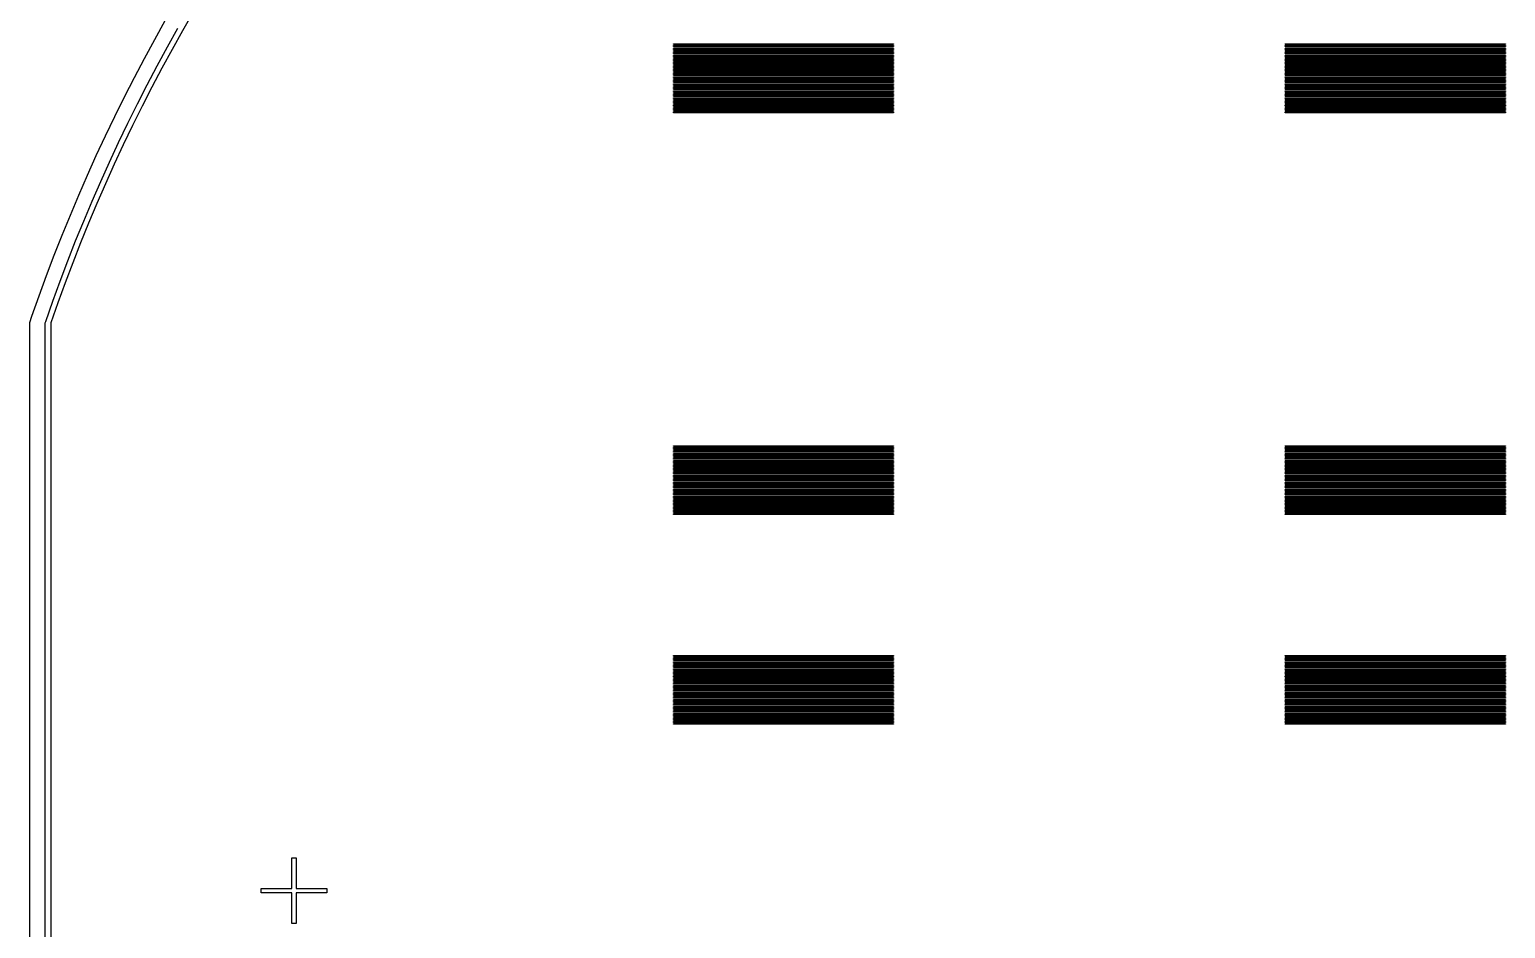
# Model space of a CAD drawing. Extents: x -16 to 83, y -18 to 83.
# Drawn here: x -15.56 to 26.65, y 31.17 to 56.89 of the extents above; entities that cross this region are included whole.
import ezdxf

# ---------------------------------------------------------------- set-up
doc = ezdxf.new("R2010")
doc.units = 0

msp = doc.modelspace()

# ---------------------------------------------------------------- linework, layer by layer
for p, q in [((-11.6894, 57.1414), (-11.9915, 56.6003)), ((-10.8838, 57.3891), (-11.1891, 56.8579)), ((-11.9915, 56.6003), (-12.287, 56.0555)), ((-11.6192, 56.3953), (-11.3196, 56.9319)), ((-11.1891, 56.8579), (-11.4878, 56.323)), ((-11.9122, 55.8552), (-11.6192, 56.3953)), ((-11.4878, 56.323), (-11.7799, 55.7845)), ((2.85001, 56.475), (2.85001, 56.485)), ((2.85001, 56.485), (9.14999, 56.485)), ((9.14999, 56.475), (2.85001, 56.475)), ((2.85001, 56.435), (2.85001, 56.445)), ((2.85001, 56.445), (9.14999, 56.445)), ((9.14999, 56.435), (2.85001, 56.435)), ((2.85001, 56.395), (2.85001, 56.405)), ((2.85001, 56.405), (9.14999, 56.405)), ((9.14999, 56.395), (2.85001, 56.395)), ((2.85001, 56.355), (2.85001, 56.365)), ((2.85001, 56.365), (9.14999, 56.365)), ((9.14999, 56.355), (2.85001, 56.355)), ((2.85001, 56.315), (2.85001, 56.325)), ((2.85001, 56.325), (9.14999, 56.325)), ((9.14999, 56.315), (2.85001, 56.315)), ((2.85001, 56.275), (2.85001, 56.285)), ((2.85001, 56.285), (9.14999, 56.285)), ((9.14999, 56.275), (2.85001, 56.275)), ((2.85001, 56.235), (2.85001, 56.245)), ((2.85001, 56.245), (9.14999, 56.245)), ((9.14999, 56.235), (2.85001, 56.235)), ((2.85001, 56.195), (2.85001, 56.205)), ((2.85001, 56.205), (9.14999, 56.205)), ((9.14999, 56.195), (2.85001, 56.195)), ((2.85001, 56.155), (2.85001, 56.165)), ((2.85001, 56.165), (9.14999, 56.165)), ((9.14999, 56.155), (2.85001, 56.155)), ((9.14999, 56.485), (9.14999, 56.475)), ((9.14999, 56.445), (9.14999, 56.435)), ((9.14999, 56.405), (9.14999, 56.395)), ((9.14999, 56.365), (9.14999, 56.355)), ((9.14999, 56.325), (9.14999, 56.315)), ((9.14999, 56.285), (9.14999, 56.275)), ((9.14999, 56.245), (9.14999, 56.235)), ((9.14999, 56.205), (9.14999, 56.195)), ((9.14999, 56.165), (9.14999, 56.155)), ((20.35, 56.475), (20.35, 56.485)), ((20.35, 56.485), (26.65, 56.485)), ((26.65, 56.475), (20.35, 56.475)), ((20.35, 56.435), (20.35, 56.445)), ((20.35, 56.445), (26.65, 56.445)), ((26.65, 56.435), (20.35, 56.435)), ((20.35, 56.395), (20.35, 56.405)), ((20.35, 56.405), (26.65, 56.405)), ((26.65, 56.395), (20.35, 56.395)), ((20.35, 56.355), (20.35, 56.365)), ((20.35, 56.365), (26.65, 56.365)), ((26.65, 56.355), (20.35, 56.355)), ((20.35, 56.315), (20.35, 56.325)), ((20.35, 56.325), (26.65, 56.325)), ((26.65, 56.315), (20.35, 56.315)), ((20.35, 56.275), (20.35, 56.285)), ((20.35, 56.285), (26.65, 56.285)), ((26.65, 56.275), (20.35, 56.275)), ((20.35, 56.235), (20.35, 56.245)), ((20.35, 56.245), (26.65, 56.245)), ((26.65, 56.235), (20.35, 56.235)), ((20.35, 56.195), (20.35, 56.205)), ((20.35, 56.205), (26.65, 56.205)), ((26.65, 56.195), (20.35, 56.195)), ((20.35, 56.155), (20.35, 56.165)), ((20.35, 56.165), (26.65, 56.165)), ((26.65, 56.155), (20.35, 56.155)), ((26.65, 56.485), (26.65, 56.475)), ((26.65, 56.445), (26.65, 56.435)), ((26.65, 56.405), (26.65, 56.395)), ((26.65, 56.365), (26.65, 56.355)), ((26.65, 56.325), (26.65, 56.315)), ((26.65, 56.285), (26.65, 56.275)), ((26.65, 56.245), (26.65, 56.235)), ((26.65, 56.205), (26.65, 56.195)), ((26.65, 56.165), (26.65, 56.155)), ((-12.287, 56.0555), (-12.5758, 55.5072)), ((-12.1985, 55.3115), (-11.9122, 55.8552)), ((-11.7799, 55.7845), (-12.0654, 55.2424)), ((2.85001, 56.115), (2.85001, 56.125)), ((2.85001, 56.125), (9.14999, 56.125)), ((9.14999, 56.115), (2.85001, 56.115)), ((2.85001, 56.075), (2.85001, 56.085)), ((2.85001, 56.085), (9.14999, 56.085)), ((9.14999, 56.075), (2.85001, 56.075)), ((2.85001, 56.035), (2.85001, 56.045)), ((2.85001, 56.045), (9.14999, 56.045)), ((9.14999, 56.035), (2.85001, 56.035)), ((2.85001, 55.995), (2.85001, 56.005)), ((2.85001, 56.005), (9.14999, 56.005)), ((9.14999, 55.995), (2.85001, 55.995)), ((2.85001, 55.955), (2.85001, 55.965)), ((2.85001, 55.965), (9.14999, 55.965)), ((9.14999, 55.955), (2.85001, 55.955)), ((2.85001, 55.915), (2.85001, 55.925)), ((2.85001, 55.925), (9.14999, 55.925)), ((9.14999, 55.915), (2.85001, 55.915)), ((2.85001, 55.875), (2.85001, 55.885)), ((2.85001, 55.885), (9.14999, 55.885)), ((9.14999, 55.875), (2.85001, 55.875)), ((2.85001, 55.835), (2.85001, 55.845)), ((2.85001, 55.845), (9.14999, 55.845)), ((9.14999, 55.835), (2.85001, 55.835)), ((2.85001, 55.795), (2.85001, 55.805)), ((2.85001, 55.805), (9.14999, 55.805)), ((9.14999, 55.795), (2.85001, 55.795)), ((2.85001, 55.755), (2.85001, 55.765)), ((2.85001, 55.765), (9.14999, 55.765)), ((9.14999, 55.755), (2.85001, 55.755)), ((2.85001, 55.715), (2.85001, 55.725)), ((2.85001, 55.725), (9.14999, 55.725)), ((9.14999, 56.125), (9.14999, 56.115)), ((9.14999, 56.085), (9.14999, 56.075)), ((9.14999, 56.045), (9.14999, 56.035)), ((9.14999, 56.005), (9.14999, 55.995)), ((9.14999, 55.965), (9.14999, 55.955)), ((9.14999, 55.925), (9.14999, 55.915)), ((9.14999, 55.885), (9.14999, 55.875)), ((9.14999, 55.845), (9.14999, 55.835)), ((9.14999, 55.805), (9.14999, 55.795)), ((9.14999, 55.765), (9.14999, 55.755)), ((9.14999, 55.725), (9.14999, 55.715)), ((20.35, 56.115), (20.35, 56.125)), ((20.35, 56.125), (26.65, 56.125)), ((26.65, 56.115), (20.35, 56.115)), ((20.35, 56.075), (20.35, 56.085)), ((20.35, 56.085), (26.65, 56.085)), ((26.65, 56.075), (20.35, 56.075)), ((20.35, 56.035), (20.35, 56.045)), ((20.35, 56.045), (26.65, 56.045)), ((26.65, 56.035), (20.35, 56.035)), ((20.35, 55.995), (20.35, 56.005)), ((20.35, 56.005), (26.65, 56.005)), ((26.65, 55.995), (20.35, 55.995)), ((20.35, 55.955), (20.35, 55.965)), ((20.35, 55.965), (26.65, 55.965)), ((26.65, 55.955), (20.35, 55.955)), ((20.35, 55.915), (20.35, 55.925)), ((20.35, 55.925), (26.65, 55.925)), ((26.65, 55.915), (20.35, 55.915)), ((20.35, 55.875), (20.35, 55.885)), ((20.35, 55.885), (26.65, 55.885)), ((26.65, 55.875), (20.35, 55.875)), ((20.35, 55.835), (20.35, 55.845)), ((20.35, 55.845), (26.65, 55.845)), ((26.65, 55.835), (20.35, 55.835)), ((20.35, 55.795), (20.35, 55.805)), ((20.35, 55.805), (26.65, 55.805)), ((26.65, 55.795), (20.35, 55.795)), ((20.35, 55.755), (20.35, 55.765)), ((20.35, 55.765), (26.65, 55.765)), ((26.65, 55.755), (20.35, 55.755)), ((20.35, 55.715), (20.35, 55.725)), ((20.35, 55.725), (26.65, 55.725)), ((26.65, 56.125), (26.65, 56.115)), ((26.65, 56.085), (26.65, 56.075)), ((26.65, 56.045), (26.65, 56.035)), ((26.65, 56.005), (26.65, 55.995)), ((26.65, 55.965), (26.65, 55.955)), ((26.65, 55.925), (26.65, 55.915)), ((26.65, 55.885), (26.65, 55.875)), ((26.65, 55.845), (26.65, 55.835)), ((26.65, 55.805), (26.65, 55.795)), ((26.65, 55.765), (26.65, 55.755)), ((26.65, 55.725), (26.65, 55.715)), ((-12.5758, 55.5072), (-12.8578, 54.9554)), ((-12.4782, 54.7643), (-12.1985, 55.3115)), ((9.14999, 55.715), (2.85001, 55.715)), ((2.85001, 55.675), (2.85001, 55.685)), ((2.85001, 55.685), (9.14999, 55.685)), ((9.14999, 55.675), (2.85001, 55.675)), ((2.85001, 55.635), (2.85001, 55.645)), ((2.85001, 55.645), (9.14999, 55.645)), ((9.14999, 55.635), (2.85001, 55.635)), ((2.85001, 55.595), (2.85001, 55.605)), ((2.85001, 55.605), (9.14999, 55.605)), ((9.14999, 55.595), (2.85001, 55.595)), ((2.85001, 55.555), (2.85001, 55.565)), ((2.85001, 55.565), (9.14999, 55.565)), ((9.14999, 55.555), (2.85001, 55.555)), ((2.85001, 55.515), (2.85001, 55.525)), ((2.85001, 55.525), (9.14999, 55.525)), ((9.14999, 55.515), (2.85001, 55.515)), ((2.85001, 55.475), (2.85001, 55.485)), ((2.85001, 55.485), (9.14999, 55.485)), ((9.14999, 55.475), (2.85001, 55.475)), ((2.85001, 55.435), (2.85001, 55.445)), ((2.85001, 55.445), (9.14999, 55.445)), ((9.14999, 55.435), (2.85001, 55.435)), ((2.85001, 55.395), (2.85001, 55.405)), ((2.85001, 55.405), (9.14999, 55.405)), ((9.14999, 55.395), (2.85001, 55.395)), ((2.85001, 55.355), (2.85001, 55.365)), ((2.85001, 55.365), (9.14999, 55.365)), ((9.14999, 55.355), (2.85001, 55.355)), ((2.85001, 55.315), (2.85001, 55.325)), ((2.85001, 55.325), (9.14999, 55.325)), ((9.14999, 55.315), (2.85001, 55.315)), ((9.14999, 55.685), (9.14999, 55.675)), ((9.14999, 55.645), (9.14999, 55.635)), ((9.14999, 55.605), (9.14999, 55.595)), ((9.14999, 55.565), (9.14999, 55.555)), ((9.14999, 55.525), (9.14999, 55.515)), ((9.14999, 55.485), (9.14999, 55.475)), ((9.14999, 55.445), (9.14999, 55.435)), ((9.14999, 55.405), (9.14999, 55.395)), ((9.14999, 55.365), (9.14999, 55.355)), ((9.14999, 55.325), (9.14999, 55.315)), ((26.65, 55.715), (20.35, 55.715)), ((20.35, 55.675), (20.35, 55.685)), ((20.35, 55.685), (26.65, 55.685)), ((26.65, 55.675), (20.35, 55.675)), ((20.35, 55.635), (20.35, 55.645)), ((20.35, 55.645), (26.65, 55.645)), ((26.65, 55.635), (20.35, 55.635)), ((20.35, 55.595), (20.35, 55.605)), ((20.35, 55.605), (26.65, 55.605)), ((26.65, 55.595), (20.35, 55.595)), ((20.35, 55.555), (20.35, 55.565)), ((20.35, 55.565), (26.65, 55.565)), ((26.65, 55.555), (20.35, 55.555)), ((20.35, 55.515), (20.35, 55.525)), ((20.35, 55.525), (26.65, 55.525)), ((26.65, 55.515), (20.35, 55.515)), ((20.35, 55.475), (20.35, 55.485)), ((20.35, 55.485), (26.65, 55.485)), ((26.65, 55.475), (20.35, 55.475)), ((20.35, 55.435), (20.35, 55.445)), ((20.35, 55.445), (26.65, 55.445)), ((26.65, 55.435), (20.35, 55.435)), ((20.35, 55.395), (20.35, 55.405)), ((20.35, 55.405), (26.65, 55.405)), ((26.65, 55.395), (20.35, 55.395)), ((20.35, 55.355), (20.35, 55.365)), ((20.35, 55.365), (26.65, 55.365)), ((26.65, 55.355), (20.35, 55.355)), ((20.35, 55.315), (20.35, 55.325)), ((20.35, 55.325), (26.65, 55.325)), ((26.65, 55.315), (20.35, 55.315)), ((26.65, 55.685), (26.65, 55.675)), ((26.65, 55.645), (26.65, 55.635)), ((26.65, 55.605), (26.65, 55.595)), ((26.65, 55.565), (26.65, 55.555)), ((26.65, 55.525), (26.65, 55.515)), ((26.65, 55.485), (26.65, 55.475)), ((26.65, 55.445), (26.65, 55.435)), ((26.65, 55.405), (26.65, 55.395)), ((26.65, 55.365), (26.65, 55.355)), ((26.65, 55.325), (26.65, 55.315)), ((-12.8578, 54.9554), (-13.1331, 54.4001)), ((-12.0654, 55.2424), (-12.3442, 54.6968)), ((2.85001, 55.275), (2.85001, 55.285)), ((2.85001, 55.285), (9.14999, 55.285)), ((9.14999, 55.275), (2.85001, 55.275)), ((2.85001, 55.235), (2.85001, 55.245)), ((2.85001, 55.245), (9.14999, 55.245)), ((9.14999, 55.235), (2.85001, 55.235)), ((2.85001, 55.195), (2.85001, 55.205)), ((2.85001, 55.205), (9.14999, 55.205)), ((9.14999, 55.195), (2.85001, 55.195)), ((2.85001, 55.155), (2.85001, 55.165)), ((2.85001, 55.165), (9.14999, 55.165)), ((9.14999, 55.155), (2.85001, 55.155)), ((2.85001, 55.115), (2.85001, 55.125)), ((2.85001, 55.125), (9.14999, 55.125)), ((9.14999, 55.115), (2.85001, 55.115)), ((2.85001, 55.075), (2.85001, 55.085)), ((2.85001, 55.085), (9.14999, 55.085)), ((9.14999, 55.075), (2.85001, 55.075)), ((2.85001, 55.035), (2.85001, 55.045)), ((2.85001, 55.045), (9.14999, 55.045)), ((9.14999, 55.035), (2.85001, 55.035)), ((2.85001, 54.995), (2.85001, 55.005)), ((2.85001, 55.005), (9.14999, 55.005)), ((9.14999, 54.995), (2.85001, 54.995)), ((2.85001, 54.955), (2.85001, 54.965)), ((2.85001, 54.965), (9.14999, 54.965)), ((9.14999, 54.955), (2.85001, 54.955)), ((2.85001, 54.915), (2.85001, 54.925)), ((2.85001, 54.925), (9.14999, 54.925)), ((9.14999, 54.915), (2.85001, 54.915)), ((2.85001, 54.875), (2.85001, 54.885)), ((2.85001, 54.885), (9.14999, 54.885)), ((9.14999, 55.285), (9.14999, 55.275)), ((9.14999, 55.245), (9.14999, 55.235)), ((9.14999, 55.205), (9.14999, 55.195)), ((9.14999, 55.165), (9.14999, 55.155)), ((9.14999, 55.125), (9.14999, 55.115)), ((9.14999, 55.085), (9.14999, 55.075)), ((9.14999, 55.045), (9.14999, 55.035)), ((9.14999, 55.005), (9.14999, 54.995)), ((9.14999, 54.965), (9.14999, 54.955)), ((9.14999, 54.925), (9.14999, 54.915)), ((9.14999, 54.885), (9.14999, 54.875)), ((20.35, 55.275), (20.35, 55.285)), ((20.35, 55.285), (26.65, 55.285)), ((26.65, 55.275), (20.35, 55.275)), ((20.35, 55.235), (20.35, 55.245)), ((20.35, 55.245), (26.65, 55.245)), ((26.65, 55.235), (20.35, 55.235)), ((20.35, 55.195), (20.35, 55.205)), ((20.35, 55.205), (26.65, 55.205)), ((26.65, 55.195), (20.35, 55.195)), ((20.35, 55.155), (20.35, 55.165)), ((20.35, 55.165), (26.65, 55.165)), ((26.65, 55.155), (20.35, 55.155)), ((20.35, 55.115), (20.35, 55.125)), ((20.35, 55.125), (26.65, 55.125)), ((26.65, 55.115), (20.35, 55.115)), ((20.35, 55.075), (20.35, 55.085)), ((20.35, 55.085), (26.65, 55.085)), ((26.65, 55.075), (20.35, 55.075)), ((20.35, 55.035), (20.35, 55.045)), ((20.35, 55.045), (26.65, 55.045)), ((26.65, 55.035), (20.35, 55.035)), ((20.35, 54.995), (20.35, 55.005)), ((20.35, 55.005), (26.65, 55.005)), ((26.65, 54.995), (20.35, 54.995)), ((20.35, 54.955), (20.35, 54.965)), ((20.35, 54.965), (26.65, 54.965)), ((26.65, 54.955), (20.35, 54.955)), ((20.35, 54.915), (20.35, 54.925)), ((20.35, 54.925), (26.65, 54.925)), ((26.65, 54.915), (20.35, 54.915)), ((20.35, 54.875), (20.35, 54.885)), ((20.35, 54.885), (26.65, 54.885)), ((26.65, 55.285), (26.65, 55.275)), ((26.65, 55.245), (26.65, 55.235)), ((26.65, 55.205), (26.65, 55.195)), ((26.65, 55.165), (26.65, 55.155)), ((26.65, 55.125), (26.65, 55.115)), ((26.65, 55.085), (26.65, 55.075)), ((26.65, 55.045), (26.65, 55.035)), ((26.65, 55.005), (26.65, 54.995)), ((26.65, 54.965), (26.65, 54.955)), ((26.65, 54.925), (26.65, 54.915)), ((26.65, 54.885), (26.65, 54.875)), ((-12.7511, 54.2137), (-12.4782, 54.7643)), ((-12.3442, 54.6968), (-12.6163, 54.1479)), ((9.14999, 54.875), (2.85001, 54.875)), ((2.85001, 54.835), (2.85001, 54.845)), ((2.85001, 54.845), (9.14999, 54.845)), ((9.14999, 54.835), (2.85001, 54.835)), ((2.85001, 54.795), (2.85001, 54.805)), ((2.85001, 54.805), (9.14999, 54.805)), ((9.14999, 54.795), (2.85001, 54.795)), ((2.85001, 54.755), (2.85001, 54.765)), ((2.85001, 54.765), (9.14999, 54.765)), ((9.14999, 54.755), (2.85001, 54.755)), ((2.85001, 54.715), (2.85001, 54.725)), ((2.85001, 54.725), (9.14999, 54.725)), ((9.14999, 54.715), (2.85001, 54.715)), ((2.85001, 54.675), (2.85001, 54.685)), ((2.85001, 54.685), (9.14999, 54.685)), ((9.14999, 54.675), (2.85001, 54.675)), ((2.85001, 54.635), (2.85001, 54.645)), ((2.85001, 54.645), (9.14999, 54.645)), ((9.14999, 54.635), (2.85001, 54.635)), ((2.85001, 54.595), (2.85001, 54.605)), ((2.85001, 54.605), (9.14999, 54.605)), ((9.14999, 54.595), (2.85001, 54.595)), ((2.85001, 54.555), (2.85001, 54.565)), ((2.85001, 54.565), (9.14999, 54.565)), ((9.14999, 54.555), (2.85001, 54.555)), ((2.85001, 54.515), (2.85001, 54.525)), ((2.85001, 54.525), (9.14999, 54.525)), ((9.14999, 54.515), (2.85001, 54.515)), ((9.14999, 54.845), (9.14999, 54.835)), ((9.14999, 54.805), (9.14999, 54.795)), ((9.14999, 54.765), (9.14999, 54.755)), ((9.14999, 54.725), (9.14999, 54.715)), ((9.14999, 54.685), (9.14999, 54.675)), ((9.14999, 54.645), (9.14999, 54.635)), ((9.14999, 54.605), (9.14999, 54.595)), ((9.14999, 54.565), (9.14999, 54.555)), ((9.14999, 54.525), (9.14999, 54.515)), ((26.65, 54.875), (20.35, 54.875)), ((20.35, 54.835), (20.35, 54.845)), ((20.35, 54.845), (26.65, 54.845)), ((26.65, 54.835), (20.35, 54.835)), ((20.35, 54.795), (20.35, 54.805)), ((20.35, 54.805), (26.65, 54.805)), ((26.65, 54.795), (20.35, 54.795)), ((20.35, 54.755), (20.35, 54.765)), ((20.35, 54.765), (26.65, 54.765)), ((26.65, 54.755), (20.35, 54.755)), ((20.35, 54.715), (20.35, 54.725)), ((20.35, 54.725), (26.65, 54.725)), ((26.65, 54.715), (20.35, 54.715)), ((20.35, 54.675), (20.35, 54.685)), ((20.35, 54.685), (26.65, 54.685)), ((26.65, 54.675), (20.35, 54.675)), ((20.35, 54.635), (20.35, 54.645)), ((20.35, 54.645), (26.65, 54.645)), ((26.65, 54.635), (20.35, 54.635)), ((20.35, 54.595), (20.35, 54.605)), ((20.35, 54.605), (26.65, 54.605)), ((26.65, 54.595), (20.35, 54.595)), ((20.35, 54.555), (20.35, 54.565)), ((20.35, 54.565), (26.65, 54.565)), ((26.65, 54.555), (20.35, 54.555)), ((20.35, 54.515), (20.35, 54.525)), ((20.35, 54.525), (26.65, 54.525)), ((26.65, 54.515), (20.35, 54.515)), ((26.65, 54.845), (26.65, 54.835)), ((26.65, 54.805), (26.65, 54.795)), ((26.65, 54.765), (26.65, 54.755)), ((26.65, 54.725), (26.65, 54.715)), ((26.65, 54.685), (26.65, 54.675)), ((26.65, 54.645), (26.65, 54.635)), ((26.65, 54.605), (26.65, 54.595)), ((26.65, 54.565), (26.65, 54.555)), ((26.65, 54.525), (26.65, 54.515)), ((-13.1331, 54.4001), (-13.4015, 53.8415)), ((-13.0173, 53.6598), (-12.7511, 54.2137)), ((-12.6163, 54.1479), (-12.8817, 53.5957)), ((-13.4015, 53.8415), (-13.663, 53.2797)), ((-13.2766, 53.1027), (-13.0173, 53.6598)), ((-13.663, 53.2797), (-13.9176, 52.7147)), ((-12.8817, 53.5957), (-13.1402, 53.0402)), ((-13.5291, 52.5424), (-13.2766, 53.1027)), ((-13.1402, 53.0402), (-13.3919, 52.4817)), ((-13.9176, 52.7147), (-14.1652, 52.1466)), ((-13.7746, 51.9791), (-13.5291, 52.5424)), ((-13.3919, 52.4817), (-13.6367, 51.92)), ((-14.1652, 52.1466), (-14.4059, 51.5755)), ((-14.0133, 51.4129), (-13.7746, 51.9791)), ((-14.4059, 51.5755), (-14.6396, 51.0015)), ((-13.6367, 51.92), (-13.8747, 51.3555)), ((-14.2449, 50.8437), (-14.0133, 51.4129)), ((-13.8747, 51.3555), (-14.1057, 50.788)), ((-14.6396, 51.0015), (-14.8661, 50.4247)), ((-14.4696, 50.2717), (-14.2449, 50.8437)), ((-14.1057, 50.788), (-14.3297, 50.2178)), ((-14.8661, 50.4247), (-15.0856, 49.8451)), ((-14.6872, 49.6971), (-14.4696, 50.2717)), ((-15.0856, 49.8451), (-15.298, 49.2629)), ((-14.3297, 50.2178), (-14.5466, 49.6448)), ((-14.8978, 49.1198), (-14.6872, 49.6971)), ((-14.5466, 49.6448), (-14.7566, 49.0692)), ((-15.298, 49.2629), (-15.5032, 48.6782)), ((-15.1013, 48.5399), (-14.8978, 49.1198)), ((-14.7566, 49.0692), (-14.9564, 48.4998)), ((-15.5032, 48.6782), (-15.5641, 48.4975)), ((-15.5641, 48.4975), (-15.5641, 16.0025)), ((-15.115, 48.4992), (-15.1013, 48.5399)), ((-15.115, 16.0008), (-15.115, 48.4992)), ((-14.9564, 48.4998), (-14.9564, 16.0002)), ((2.85001, 44.975), (2.85001, 44.985)), ((2.85001, 44.985), (9.14999, 44.985)), ((9.14999, 44.975), (2.85001, 44.975)), ((2.85001, 44.935), (2.85001, 44.945)), ((2.85001, 44.945), (9.14999, 44.945)), ((9.14999, 44.935), (2.85001, 44.935)), ((2.85001, 44.895), (2.85001, 44.905)), ((2.85001, 44.905), (9.14999, 44.905)), ((9.14999, 44.895), (2.85001, 44.895)), ((2.85001, 44.855), (2.85001, 44.865)), ((2.85001, 44.865), (9.14999, 44.865)), ((9.14999, 44.855), (2.85001, 44.855)), ((2.85001, 44.815), (2.85001, 44.825)), ((2.85001, 44.825), (9.14999, 44.825)), ((9.14999, 44.815), (2.85001, 44.815)), ((2.85001, 44.775), (2.85001, 44.785)), ((2.85001, 44.785), (9.14999, 44.785)), ((9.14999, 44.775), (2.85001, 44.775)), ((9.14999, 44.985), (9.14999, 44.975)), ((9.14999, 44.945), (9.14999, 44.935)), ((9.14999, 44.905), (9.14999, 44.895)), ((9.14999, 44.865), (9.14999, 44.855)), ((9.14999, 44.825), (9.14999, 44.815)), ((9.14999, 44.785), (9.14999, 44.775)), ((20.35, 44.975), (20.35, 44.985)), ((20.35, 44.985), (26.65, 44.985)), ((26.65, 44.975), (20.35, 44.975)), ((20.35, 44.935), (20.35, 44.945)), ((20.35, 44.945), (26.65, 44.945)), ((26.65, 44.935), (20.35, 44.935)), ((20.35, 44.895), (20.35, 44.905)), ((20.35, 44.905), (26.65, 44.905)), ((26.65, 44.895), (20.35, 44.895)), ((20.35, 44.855), (20.35, 44.865)), ((20.35, 44.865), (26.65, 44.865)), ((26.65, 44.855), (20.35, 44.855)), ((20.35, 44.815), (20.35, 44.825)), ((20.35, 44.825), (26.65, 44.825)), ((26.65, 44.815), (20.35, 44.815)), ((20.35, 44.775), (20.35, 44.785)), ((20.35, 44.785), (26.65, 44.785)), ((26.65, 44.775), (20.35, 44.775)), ((26.65, 44.985), (26.65, 44.975)), ((26.65, 44.945), (26.65, 44.935)), ((26.65, 44.905), (26.65, 44.895)), ((26.65, 44.865), (26.65, 44.855)), ((26.65, 44.825), (26.65, 44.815)), ((26.65, 44.785), (26.65, 44.775)), ((2.85001, 44.735), (2.85001, 44.745)), ((2.85001, 44.745), (9.14999, 44.745)), ((9.14999, 44.735), (2.85001, 44.735)), ((2.85001, 44.695), (2.85001, 44.705)), ((2.85001, 44.705), (9.14999, 44.705)), ((9.14999, 44.695), (2.85001, 44.695)), ((2.85001, 44.655), (2.85001, 44.665)), ((2.85001, 44.665), (9.14999, 44.665)), ((9.14999, 44.655), (2.85001, 44.655)), ((2.85001, 44.615), (2.85001, 44.625)), ((2.85001, 44.625), (9.14999, 44.625)), ((9.14999, 44.615), (2.85001, 44.615)), ((2.85001, 44.575), (2.85001, 44.585)), ((2.85001, 44.585), (9.14999, 44.585)), ((9.14999, 44.575), (2.85001, 44.575)), ((2.85001, 44.535), (2.85001, 44.545)), ((2.85001, 44.545), (9.14999, 44.545)), ((9.14999, 44.535), (2.85001, 44.535)), ((2.85001, 44.495), (2.85001, 44.505)), ((2.85001, 44.505), (9.14999, 44.505)), ((9.14999, 44.495), (2.85001, 44.495)), ((2.85001, 44.455), (2.85001, 44.465)), ((2.85001, 44.465), (9.14999, 44.465)), ((9.14999, 44.455), (2.85001, 44.455)), ((2.85001, 44.415), (2.85001, 44.425)), ((2.85001, 44.425), (9.14999, 44.425)), ((9.14999, 44.415), (2.85001, 44.415)), ((2.85001, 44.375), (2.85001, 44.385)), ((2.85001, 44.385), (9.14999, 44.385)), ((9.14999, 44.375), (2.85001, 44.375)), ((2.85001, 44.335), (2.85001, 44.345)), ((2.85001, 44.345), (9.14999, 44.345)), ((9.14999, 44.335), (2.85001, 44.335)), ((9.14999, 44.745), (9.14999, 44.735)), ((9.14999, 44.705), (9.14999, 44.695)), ((9.14999, 44.665), (9.14999, 44.655)), ((9.14999, 44.625), (9.14999, 44.615)), ((9.14999, 44.585), (9.14999, 44.575)), ((9.14999, 44.545), (9.14999, 44.535)), ((9.14999, 44.505), (9.14999, 44.495)), ((9.14999, 44.465), (9.14999, 44.455)), ((9.14999, 44.425), (9.14999, 44.415)), ((9.14999, 44.385), (9.14999, 44.375)), ((9.14999, 44.345), (9.14999, 44.335)), ((20.35, 44.735), (20.35, 44.745)), ((20.35, 44.745), (26.65, 44.745)), ((26.65, 44.735), (20.35, 44.735)), ((20.35, 44.695), (20.35, 44.705)), ((20.35, 44.705), (26.65, 44.705)), ((26.65, 44.695), (20.35, 44.695)), ((20.35, 44.655), (20.35, 44.665)), ((20.35, 44.665), (26.65, 44.665)), ((26.65, 44.655), (20.35, 44.655)), ((20.35, 44.615), (20.35, 44.625)), ((20.35, 44.625), (26.65, 44.625)), ((26.65, 44.615), (20.35, 44.615)), ((20.35, 44.575), (20.35, 44.585)), ((20.35, 44.585), (26.65, 44.585)), ((26.65, 44.575), (20.35, 44.575)), ((20.35, 44.535), (20.35, 44.545)), ((20.35, 44.545), (26.65, 44.545)), ((26.65, 44.535), (20.35, 44.535)), ((20.35, 44.495), (20.35, 44.505)), ((20.35, 44.505), (26.65, 44.505)), ((26.65, 44.495), (20.35, 44.495)), ((20.35, 44.455), (20.35, 44.465)), ((20.35, 44.465), (26.65, 44.465)), ((26.65, 44.455), (20.35, 44.455)), ((20.35, 44.415), (20.35, 44.425)), ((20.35, 44.425), (26.65, 44.425)), ((26.65, 44.415), (20.35, 44.415)), ((20.35, 44.375), (20.35, 44.385)), ((20.35, 44.385), (26.65, 44.385)), ((26.65, 44.375), (20.35, 44.375)), ((20.35, 44.335), (20.35, 44.345)), ((20.35, 44.345), (26.65, 44.345)), ((26.65, 44.335), (20.35, 44.335)), ((26.65, 44.745), (26.65, 44.735)), ((26.65, 44.705), (26.65, 44.695)), ((26.65, 44.665), (26.65, 44.655)), ((26.65, 44.625), (26.65, 44.615)), ((26.65, 44.585), (26.65, 44.575)), ((26.65, 44.545), (26.65, 44.535)), ((26.65, 44.505), (26.65, 44.495)), ((26.65, 44.465), (26.65, 44.455)), ((26.65, 44.425), (26.65, 44.415)), ((26.65, 44.385), (26.65, 44.375)), ((26.65, 44.345), (26.65, 44.335)), ((2.85001, 44.295), (2.85001, 44.305)), ((2.85001, 44.305), (9.14999, 44.305)), ((9.14999, 44.295), (2.85001, 44.295)), ((2.85001, 44.255), (2.85001, 44.265)), ((2.85001, 44.265), (9.14999, 44.265)), ((9.14999, 44.255), (2.85001, 44.255)), ((2.85001, 44.215), (2.85001, 44.225)), ((2.85001, 44.225), (9.14999, 44.225)), ((9.14999, 44.215), (2.85001, 44.215)), ((2.85001, 44.175), (2.85001, 44.185)), ((2.85001, 44.185), (9.14999, 44.185)), ((9.14999, 44.175), (2.85001, 44.175)), ((2.85001, 44.135), (2.85001, 44.145)), ((2.85001, 44.145), (9.14999, 44.145)), ((9.14999, 44.135), (2.85001, 44.135)), ((2.85001, 44.095), (2.85001, 44.105)), ((2.85001, 44.105), (9.14999, 44.105)), ((9.14999, 44.095), (2.85001, 44.095)), ((2.85001, 44.055), (2.85001, 44.065)), ((2.85001, 44.065), (9.14999, 44.065)), ((9.14999, 44.055), (2.85001, 44.055)), ((2.85001, 44.015), (2.85001, 44.025)), ((2.85001, 44.025), (9.14999, 44.025)), ((9.14999, 44.015), (2.85001, 44.015)), ((2.85001, 43.975), (2.85001, 43.985)), ((2.85001, 43.985), (9.14999, 43.985)), ((9.14999, 43.975), (2.85001, 43.975)), ((2.85001, 43.935), (2.85001, 43.945)), ((2.85001, 43.945), (9.14999, 43.945)), ((9.14999, 43.935), (2.85001, 43.935)), ((2.85001, 43.895), (2.85001, 43.905)), ((2.85001, 43.905), (9.14999, 43.905)), ((9.14999, 44.305), (9.14999, 44.295)), ((9.14999, 44.265), (9.14999, 44.255)), ((9.14999, 44.225), (9.14999, 44.215)), ((9.14999, 44.185), (9.14999, 44.175)), ((9.14999, 44.145), (9.14999, 44.135)), ((9.14999, 44.105), (9.14999, 44.095)), ((9.14999, 44.065), (9.14999, 44.055)), ((9.14999, 44.025), (9.14999, 44.015)), ((9.14999, 43.985), (9.14999, 43.975)), ((9.14999, 43.945), (9.14999, 43.935)), ((9.14999, 43.905), (9.14999, 43.895)), ((20.35, 44.295), (20.35, 44.305)), ((20.35, 44.305), (26.65, 44.305)), ((26.65, 44.295), (20.35, 44.295)), ((20.35, 44.255), (20.35, 44.265)), ((20.35, 44.265), (26.65, 44.265)), ((26.65, 44.255), (20.35, 44.255)), ((20.35, 44.215), (20.35, 44.225)), ((20.35, 44.225), (26.65, 44.225)), ((26.65, 44.215), (20.35, 44.215)), ((20.35, 44.175), (20.35, 44.185)), ((20.35, 44.185), (26.65, 44.185)), ((26.65, 44.175), (20.35, 44.175)), ((20.35, 44.135), (20.35, 44.145)), ((20.35, 44.145), (26.65, 44.145)), ((26.65, 44.135), (20.35, 44.135)), ((20.35, 44.095), (20.35, 44.105)), ((20.35, 44.105), (26.65, 44.105)), ((26.65, 44.095), (20.35, 44.095)), ((20.35, 44.055), (20.35, 44.065)), ((20.35, 44.065), (26.65, 44.065)), ((26.65, 44.055), (20.35, 44.055)), ((20.35, 44.015), (20.35, 44.025)), ((20.35, 44.025), (26.65, 44.025)), ((26.65, 44.015), (20.35, 44.015)), ((20.35, 43.975), (20.35, 43.985)), ((20.35, 43.985), (26.65, 43.985)), ((26.65, 43.975), (20.35, 43.975)), ((20.35, 43.935), (20.35, 43.945)), ((20.35, 43.945), (26.65, 43.945)), ((26.65, 43.935), (20.35, 43.935)), ((20.35, 43.895), (20.35, 43.905)), ((20.35, 43.905), (26.65, 43.905)), ((26.65, 44.305), (26.65, 44.295)), ((26.65, 44.265), (26.65, 44.255)), ((26.65, 44.225), (26.65, 44.215)), ((26.65, 44.185), (26.65, 44.175)), ((26.65, 44.145), (26.65, 44.135)), ((26.65, 44.105), (26.65, 44.095)), ((26.65, 44.065), (26.65, 44.055)), ((26.65, 44.025), (26.65, 44.015)), ((26.65, 43.985), (26.65, 43.975)), ((26.65, 43.945), (26.65, 43.935)), ((26.65, 43.905), (26.65, 43.895)), ((9.14999, 43.895), (2.85001, 43.895)), ((2.85001, 43.855), (2.85001, 43.865)), ((2.85001, 43.865), (9.14999, 43.865)), ((9.14999, 43.855), (2.85001, 43.855)), ((2.85001, 43.815), (2.85001, 43.825)), ((2.85001, 43.825), (9.14999, 43.825)), ((9.14999, 43.815), (2.85001, 43.815)), ((2.85001, 43.775), (2.85001, 43.785)), ((2.85001, 43.785), (9.14999, 43.785)), ((9.14999, 43.775), (2.85001, 43.775)), ((2.85001, 43.735), (2.85001, 43.745)), ((2.85001, 43.745), (9.14999, 43.745)), ((9.14999, 43.735), (2.85001, 43.735)), ((2.85001, 43.695), (2.85001, 43.705)), ((2.85001, 43.705), (9.14999, 43.705)), ((9.14999, 43.695), (2.85001, 43.695)), ((2.85001, 43.655), (2.85001, 43.665)), ((2.85001, 43.665), (9.14999, 43.665)), ((9.14999, 43.655), (2.85001, 43.655)), ((2.85001, 43.615), (2.85001, 43.625)), ((2.85001, 43.625), (9.14999, 43.625)), ((9.14999, 43.615), (2.85001, 43.615)), ((2.85001, 43.575), (2.85001, 43.585)), ((2.85001, 43.585), (9.14999, 43.585)), ((9.14999, 43.575), (2.85001, 43.575)), ((2.85001, 43.535), (2.85001, 43.545)), ((2.85001, 43.545), (9.14999, 43.545)), ((9.14999, 43.535), (2.85001, 43.535)), ((2.85001, 43.495), (2.85001, 43.505)), ((2.85001, 43.505), (9.14999, 43.505)), ((9.14999, 43.495), (2.85001, 43.495)), ((9.14999, 43.865), (9.14999, 43.855)), ((9.14999, 43.825), (9.14999, 43.815)), ((9.14999, 43.785), (9.14999, 43.775)), ((9.14999, 43.745), (9.14999, 43.735)), ((9.14999, 43.705), (9.14999, 43.695)), ((9.14999, 43.665), (9.14999, 43.655)), ((9.14999, 43.625), (9.14999, 43.615)), ((9.14999, 43.585), (9.14999, 43.575)), ((9.14999, 43.545), (9.14999, 43.535)), ((9.14999, 43.505), (9.14999, 43.495)), ((26.65, 43.895), (20.35, 43.895)), ((20.35, 43.855), (20.35, 43.865)), ((20.35, 43.865), (26.65, 43.865)), ((26.65, 43.855), (20.35, 43.855)), ((20.35, 43.815), (20.35, 43.825)), ((20.35, 43.825), (26.65, 43.825)), ((26.65, 43.815), (20.35, 43.815)), ((20.35, 43.775), (20.35, 43.785)), ((20.35, 43.785), (26.65, 43.785)), ((26.65, 43.775), (20.35, 43.775)), ((20.35, 43.735), (20.35, 43.745)), ((20.35, 43.745), (26.65, 43.745)), ((26.65, 43.735), (20.35, 43.735)), ((20.35, 43.695), (20.35, 43.705)), ((20.35, 43.705), (26.65, 43.705)), ((26.65, 43.695), (20.35, 43.695)), ((20.35, 43.655), (20.35, 43.665)), ((20.35, 43.665), (26.65, 43.665)), ((26.65, 43.655), (20.35, 43.655)), ((20.35, 43.615), (20.35, 43.625)), ((20.35, 43.625), (26.65, 43.625)), ((26.65, 43.615), (20.35, 43.615)), ((20.35, 43.575), (20.35, 43.585)), ((20.35, 43.585), (26.65, 43.585)), ((26.65, 43.575), (20.35, 43.575)), ((20.35, 43.535), (20.35, 43.545)), ((20.35, 43.545), (26.65, 43.545)), ((26.65, 43.535), (20.35, 43.535)), ((20.35, 43.495), (20.35, 43.505)), ((20.35, 43.505), (26.65, 43.505)), ((26.65, 43.495), (20.35, 43.495)), ((26.65, 43.865), (26.65, 43.855)), ((26.65, 43.825), (26.65, 43.815)), ((26.65, 43.785), (26.65, 43.775)), ((26.65, 43.745), (26.65, 43.735)), ((26.65, 43.705), (26.65, 43.695)), ((26.65, 43.665), (26.65, 43.655)), ((26.65, 43.625), (26.65, 43.615)), ((26.65, 43.585), (26.65, 43.575)), ((26.65, 43.545), (26.65, 43.535)), ((26.65, 43.505), (26.65, 43.495)), ((2.85001, 43.455), (2.85001, 43.465)), ((2.85001, 43.465), (9.14999, 43.465)), ((9.14999, 43.455), (2.85001, 43.455)), ((2.85001, 43.415), (2.85001, 43.425)), ((2.85001, 43.425), (9.14999, 43.425)), ((9.14999, 43.415), (2.85001, 43.415)), ((2.85001, 43.375), (2.85001, 43.385)), ((2.85001, 43.385), (9.14999, 43.385)), ((9.14999, 43.375), (2.85001, 43.375)), ((2.85001, 43.335), (2.85001, 43.345)), ((2.85001, 43.345), (9.14999, 43.345)), ((9.14999, 43.335), (2.85001, 43.335)), ((2.85001, 43.295), (2.85001, 43.305)), ((2.85001, 43.305), (9.14999, 43.305)), ((9.14999, 43.295), (2.85001, 43.295)), ((2.85001, 43.255), (2.85001, 43.265)), ((2.85001, 43.265), (9.14999, 43.265)), ((9.14999, 43.255), (2.85001, 43.255)), ((2.85001, 43.215), (2.85001, 43.225)), ((2.85001, 43.225), (9.14999, 43.225)), ((9.14999, 43.215), (2.85001, 43.215)), ((2.85001, 43.175), (2.85001, 43.185)), ((2.85001, 43.185), (9.14999, 43.185)), ((9.14999, 43.175), (2.85001, 43.175)), ((2.85001, 43.135), (2.85001, 43.145)), ((2.85001, 43.145), (9.14999, 43.145)), ((9.14999, 43.135), (2.85001, 43.135)), ((2.85001, 43.095), (2.85001, 43.105)), ((2.85001, 43.105), (9.14999, 43.105)), ((9.14999, 43.095), (2.85001, 43.095)), ((2.85001, 43.055), (2.85001, 43.065)), ((2.85001, 43.065), (9.14999, 43.065)), ((9.14999, 43.465), (9.14999, 43.455)), ((9.14999, 43.425), (9.14999, 43.415)), ((9.14999, 43.385), (9.14999, 43.375)), ((9.14999, 43.345), (9.14999, 43.335)), ((9.14999, 43.305), (9.14999, 43.295)), ((9.14999, 43.265), (9.14999, 43.255)), ((9.14999, 43.225), (9.14999, 43.215)), ((9.14999, 43.185), (9.14999, 43.175)), ((9.14999, 43.145), (9.14999, 43.135)), ((9.14999, 43.105), (9.14999, 43.095)), ((9.14999, 43.065), (9.14999, 43.055)), ((20.35, 43.455), (20.35, 43.465)), ((20.35, 43.465), (26.65, 43.465)), ((26.65, 43.455), (20.35, 43.455)), ((20.35, 43.415), (20.35, 43.425)), ((20.35, 43.425), (26.65, 43.425)), ((26.65, 43.415), (20.35, 43.415)), ((20.35, 43.375), (20.35, 43.385)), ((20.35, 43.385), (26.65, 43.385)), ((26.65, 43.375), (20.35, 43.375)), ((20.35, 43.335), (20.35, 43.345)), ((20.35, 43.345), (26.65, 43.345)), ((26.65, 43.335), (20.35, 43.335)), ((20.35, 43.295), (20.35, 43.305)), ((20.35, 43.305), (26.65, 43.305)), ((26.65, 43.295), (20.35, 43.295)), ((20.35, 43.255), (20.35, 43.265)), ((20.35, 43.265), (26.65, 43.265)), ((26.65, 43.255), (20.35, 43.255)), ((20.35, 43.215), (20.35, 43.225)), ((20.35, 43.225), (26.65, 43.225)), ((26.65, 43.215), (20.35, 43.215)), ((20.35, 43.175), (20.35, 43.185)), ((20.35, 43.185), (26.65, 43.185)), ((26.65, 43.175), (20.35, 43.175)), ((20.35, 43.135), (20.35, 43.145)), ((20.35, 43.145), (26.65, 43.145)), ((26.65, 43.135), (20.35, 43.135)), ((20.35, 43.095), (20.35, 43.105)), ((20.35, 43.105), (26.65, 43.105)), ((26.65, 43.095), (20.35, 43.095)), ((20.35, 43.055), (20.35, 43.065)), ((20.35, 43.065), (26.65, 43.065)), ((26.65, 43.465), (26.65, 43.455)), ((26.65, 43.425), (26.65, 43.415)), ((26.65, 43.385), (26.65, 43.375)), ((26.65, 43.345), (26.65, 43.335)), ((26.65, 43.305), (26.65, 43.295)), ((26.65, 43.265), (26.65, 43.255)), ((26.65, 43.225), (26.65, 43.215)), ((26.65, 43.185), (26.65, 43.175)), ((26.65, 43.145), (26.65, 43.135)), ((26.65, 43.105), (26.65, 43.095)), ((26.65, 43.065), (26.65, 43.055)), ((9.14999, 43.055), (2.85001, 43.055)), ((2.85001, 43.015), (2.85001, 43.025)), ((2.85001, 43.025), (9.14999, 43.025)), ((9.14999, 43.015), (2.85001, 43.015)), ((9.14999, 43.025), (9.14999, 43.015)), ((26.65, 43.055), (20.35, 43.055)), ((20.35, 43.015), (20.35, 43.025)), ((20.35, 43.025), (26.65, 43.025)), ((26.65, 43.015), (20.35, 43.015)), ((26.65, 43.025), (26.65, 43.015)), ((2.85001, 38.975), (2.85001, 38.985)), ((2.85001, 38.985), (9.14999, 38.985)), ((9.14999, 38.975), (2.85001, 38.975)), ((2.85001, 38.935), (2.85001, 38.945)), ((2.85001, 38.945), (9.14999, 38.945)), ((9.14999, 38.935), (2.85001, 38.935)), ((2.85001, 38.895), (2.85001, 38.905)), ((2.85001, 38.905), (9.14999, 38.905)), ((9.14999, 38.895), (2.85001, 38.895)), ((2.85001, 38.855), (2.85001, 38.865)), ((2.85001, 38.865), (9.14999, 38.865)), ((9.14999, 38.855), (2.85001, 38.855)), ((9.14999, 38.985), (9.14999, 38.975)), ((9.14999, 38.945), (9.14999, 38.935)), ((9.14999, 38.905), (9.14999, 38.895)), ((9.14999, 38.865), (9.14999, 38.855)), ((20.35, 38.975), (20.35, 38.985)), ((20.35, 38.985), (26.65, 38.985)), ((26.65, 38.975), (20.35, 38.975)), ((20.35, 38.935), (20.35, 38.945)), ((20.35, 38.945), (26.65, 38.945)), ((26.65, 38.935), (20.35, 38.935)), ((20.35, 38.895), (20.35, 38.905)), ((20.35, 38.905), (26.65, 38.905)), ((26.65, 38.895), (20.35, 38.895)), ((20.35, 38.855), (20.35, 38.865)), ((20.35, 38.865), (26.65, 38.865)), ((26.65, 38.855), (20.35, 38.855)), ((26.65, 38.985), (26.65, 38.975)), ((26.65, 38.945), (26.65, 38.935)), ((26.65, 38.905), (26.65, 38.895)), ((26.65, 38.865), (26.65, 38.855)), ((2.85001, 38.815), (2.85001, 38.825)), ((2.85001, 38.825), (9.14999, 38.825)), ((9.14999, 38.815), (2.85001, 38.815)), ((2.85001, 38.775), (2.85001, 38.785)), ((2.85001, 38.785), (9.14999, 38.785)), ((9.14999, 38.775), (2.85001, 38.775)), ((2.85001, 38.735), (2.85001, 38.745)), ((2.85001, 38.745), (9.14999, 38.745)), ((9.14999, 38.735), (2.85001, 38.735)), ((2.85001, 38.695), (2.85001, 38.705)), ((2.85001, 38.705), (9.14999, 38.705)), ((9.14999, 38.695), (2.85001, 38.695)), ((2.85001, 38.655), (2.85001, 38.665)), ((2.85001, 38.665), (9.14999, 38.665)), ((9.14999, 38.655), (2.85001, 38.655)), ((2.85001, 38.615), (2.85001, 38.625)), ((2.85001, 38.625), (9.14999, 38.625)), ((9.14999, 38.615), (2.85001, 38.615)), ((2.85001, 38.575), (2.85001, 38.585)), ((2.85001, 38.585), (9.14999, 38.585)), ((9.14999, 38.575), (2.85001, 38.575)), ((2.85001, 38.535), (2.85001, 38.545)), ((2.85001, 38.545), (9.14999, 38.545)), ((9.14999, 38.535), (2.85001, 38.535)), ((2.85001, 38.495), (2.85001, 38.505)), ((2.85001, 38.505), (9.14999, 38.505)), ((9.14999, 38.495), (2.85001, 38.495)), ((2.85001, 38.455), (2.85001, 38.465)), ((2.85001, 38.465), (9.14999, 38.465)), ((9.14999, 38.455), (2.85001, 38.455)), ((2.85001, 38.415), (2.85001, 38.425)), ((2.85001, 38.425), (9.14999, 38.425)), ((9.14999, 38.415), (2.85001, 38.415)), ((9.14999, 38.825), (9.14999, 38.815)), ((9.14999, 38.785), (9.14999, 38.775)), ((9.14999, 38.745), (9.14999, 38.735)), ((9.14999, 38.705), (9.14999, 38.695)), ((9.14999, 38.665), (9.14999, 38.655)), ((9.14999, 38.625), (9.14999, 38.615)), ((9.14999, 38.585), (9.14999, 38.575)), ((9.14999, 38.545), (9.14999, 38.535)), ((9.14999, 38.505), (9.14999, 38.495)), ((9.14999, 38.465), (9.14999, 38.455)), ((9.14999, 38.425), (9.14999, 38.415)), ((20.35, 38.815), (20.35, 38.825)), ((20.35, 38.825), (26.65, 38.825)), ((26.65, 38.815), (20.35, 38.815)), ((20.35, 38.775), (20.35, 38.785)), ((20.35, 38.785), (26.65, 38.785)), ((26.65, 38.775), (20.35, 38.775)), ((20.35, 38.735), (20.35, 38.745)), ((20.35, 38.745), (26.65, 38.745)), ((26.65, 38.735), (20.35, 38.735)), ((20.35, 38.695), (20.35, 38.705)), ((20.35, 38.705), (26.65, 38.705)), ((26.65, 38.695), (20.35, 38.695)), ((20.35, 38.655), (20.35, 38.665)), ((20.35, 38.665), (26.65, 38.665)), ((26.65, 38.655), (20.35, 38.655)), ((20.35, 38.615), (20.35, 38.625)), ((20.35, 38.625), (26.65, 38.625)), ((26.65, 38.615), (20.35, 38.615)), ((20.35, 38.575), (20.35, 38.585)), ((20.35, 38.585), (26.65, 38.585)), ((26.65, 38.575), (20.35, 38.575)), ((20.35, 38.535), (20.35, 38.545)), ((20.35, 38.545), (26.65, 38.545)), ((26.65, 38.535), (20.35, 38.535)), ((20.35, 38.495), (20.35, 38.505)), ((20.35, 38.505), (26.65, 38.505)), ((26.65, 38.495), (20.35, 38.495)), ((20.35, 38.455), (20.35, 38.465)), ((20.35, 38.465), (26.65, 38.465)), ((26.65, 38.455), (20.35, 38.455)), ((20.35, 38.415), (20.35, 38.425)), ((20.35, 38.425), (26.65, 38.425)), ((26.65, 38.415), (20.35, 38.415)), ((26.65, 38.825), (26.65, 38.815)), ((26.65, 38.785), (26.65, 38.775)), ((26.65, 38.745), (26.65, 38.735)), ((26.65, 38.705), (26.65, 38.695)), ((26.65, 38.665), (26.65, 38.655)), ((26.65, 38.625), (26.65, 38.615)), ((26.65, 38.585), (26.65, 38.575)), ((26.65, 38.545), (26.65, 38.535)), ((26.65, 38.505), (26.65, 38.495)), ((26.65, 38.465), (26.65, 38.455)), ((26.65, 38.425), (26.65, 38.415)), ((2.85001, 38.375), (2.85001, 38.385)), ((2.85001, 38.385), (9.14999, 38.385)), ((9.14999, 38.375), (2.85001, 38.375)), ((2.85001, 38.335), (2.85001, 38.345)), ((2.85001, 38.345), (9.14999, 38.345)), ((9.14999, 38.335), (2.85001, 38.335)), ((2.85001, 38.295), (2.85001, 38.305)), ((2.85001, 38.305), (9.14999, 38.305)), ((9.14999, 38.295), (2.85001, 38.295)), ((2.85001, 38.255), (2.85001, 38.265)), ((2.85001, 38.265), (9.14999, 38.265)), ((9.14999, 38.255), (2.85001, 38.255)), ((2.85001, 38.215), (2.85001, 38.225)), ((2.85001, 38.225), (9.14999, 38.225)), ((9.14999, 38.215), (2.85001, 38.215)), ((2.85001, 38.175), (2.85001, 38.185)), ((2.85001, 38.185), (9.14999, 38.185)), ((9.14999, 38.175), (2.85001, 38.175)), ((2.85001, 38.135), (2.85001, 38.145)), ((2.85001, 38.145), (9.14999, 38.145)), ((9.14999, 38.135), (2.85001, 38.135)), ((2.85001, 38.095), (2.85001, 38.105)), ((2.85001, 38.105), (9.14999, 38.105)), ((9.14999, 38.095), (2.85001, 38.095)), ((2.85001, 38.055), (2.85001, 38.065)), ((2.85001, 38.065), (9.14999, 38.065)), ((9.14999, 38.055), (2.85001, 38.055)), ((2.85001, 38.015), (2.85001, 38.025)), ((2.85001, 38.025), (9.14999, 38.025)), ((9.14999, 38.015), (2.85001, 38.015)), ((9.14999, 38.385), (9.14999, 38.375)), ((9.14999, 38.345), (9.14999, 38.335)), ((9.14999, 38.305), (9.14999, 38.295)), ((9.14999, 38.265), (9.14999, 38.255)), ((9.14999, 38.225), (9.14999, 38.215)), ((9.14999, 38.185), (9.14999, 38.175)), ((9.14999, 38.145), (9.14999, 38.135)), ((9.14999, 38.105), (9.14999, 38.095)), ((9.14999, 38.065), (9.14999, 38.055)), ((9.14999, 38.025), (9.14999, 38.015)), ((20.35, 38.375), (20.35, 38.385)), ((20.35, 38.385), (26.65, 38.385)), ((26.65, 38.375), (20.35, 38.375)), ((20.35, 38.335), (20.35, 38.345)), ((20.35, 38.345), (26.65, 38.345)), ((26.65, 38.335), (20.35, 38.335)), ((20.35, 38.295), (20.35, 38.305)), ((20.35, 38.305), (26.65, 38.305)), ((26.65, 38.295), (20.35, 38.295)), ((20.35, 38.255), (20.35, 38.265)), ((20.35, 38.265), (26.65, 38.265)), ((26.65, 38.255), (20.35, 38.255)), ((20.35, 38.215), (20.35, 38.225)), ((20.35, 38.225), (26.65, 38.225)), ((26.65, 38.215), (20.35, 38.215)), ((20.35, 38.175), (20.35, 38.185)), ((20.35, 38.185), (26.65, 38.185)), ((26.65, 38.175), (20.35, 38.175)), ((20.35, 38.135), (20.35, 38.145)), ((20.35, 38.145), (26.65, 38.145)), ((26.65, 38.135), (20.35, 38.135)), ((20.35, 38.095), (20.35, 38.105)), ((20.35, 38.105), (26.65, 38.105)), ((26.65, 38.095), (20.35, 38.095)), ((20.35, 38.055), (20.35, 38.065)), ((20.35, 38.065), (26.65, 38.065)), ((26.65, 38.055), (20.35, 38.055)), ((20.35, 38.015), (20.35, 38.025)), ((20.35, 38.025), (26.65, 38.025)), ((26.65, 38.015), (20.35, 38.015)), ((26.65, 38.385), (26.65, 38.375)), ((26.65, 38.345), (26.65, 38.335)), ((26.65, 38.305), (26.65, 38.295)), ((26.65, 38.265), (26.65, 38.255)), ((26.65, 38.225), (26.65, 38.215)), ((26.65, 38.185), (26.65, 38.175)), ((26.65, 38.145), (26.65, 38.135)), ((26.65, 38.105), (26.65, 38.095)), ((26.65, 38.065), (26.65, 38.055)), ((26.65, 38.025), (26.65, 38.015)), ((2.85001, 37.975), (2.85001, 37.985)), ((2.85001, 37.985), (9.14999, 37.985)), ((9.14999, 37.975), (2.85001, 37.975)), ((2.85001, 37.935), (2.85001, 37.945)), ((2.85001, 37.945), (9.14999, 37.945)), ((9.14999, 37.935), (2.85001, 37.935)), ((2.85001, 37.895), (2.85001, 37.905)), ((2.85001, 37.905), (9.14999, 37.905)), ((9.14999, 37.895), (2.85001, 37.895)), ((2.85001, 37.855), (2.85001, 37.865)), ((2.85001, 37.865), (9.14999, 37.865)), ((9.14999, 37.855), (2.85001, 37.855)), ((2.85001, 37.815), (2.85001, 37.825)), ((2.85001, 37.825), (9.14999, 37.825)), ((9.14999, 37.815), (2.85001, 37.815)), ((2.85001, 37.775), (2.85001, 37.785)), ((2.85001, 37.785), (9.14999, 37.785)), ((9.14999, 37.775), (2.85001, 37.775)), ((2.85001, 37.735), (2.85001, 37.745)), ((2.85001, 37.745), (9.14999, 37.745)), ((9.14999, 37.735), (2.85001, 37.735)), ((2.85001, 37.695), (2.85001, 37.705)), ((2.85001, 37.705), (9.14999, 37.705)), ((9.14999, 37.695), (2.85001, 37.695)), ((2.85001, 37.655), (2.85001, 37.665)), ((2.85001, 37.665), (9.14999, 37.665)), ((9.14999, 37.655), (2.85001, 37.655)), ((2.85001, 37.615), (2.85001, 37.625)), ((2.85001, 37.625), (9.14999, 37.625)), ((9.14999, 37.615), (2.85001, 37.615)), ((2.85001, 37.575), (2.85001, 37.585)), ((2.85001, 37.585), (9.14999, 37.585)), ((9.14999, 37.575), (2.85001, 37.575)), ((9.14999, 37.985), (9.14999, 37.975)), ((9.14999, 37.945), (9.14999, 37.935)), ((9.14999, 37.905), (9.14999, 37.895)), ((9.14999, 37.865), (9.14999, 37.855)), ((9.14999, 37.825), (9.14999, 37.815)), ((9.14999, 37.785), (9.14999, 37.775)), ((9.14999, 37.745), (9.14999, 37.735)), ((9.14999, 37.705), (9.14999, 37.695)), ((9.14999, 37.665), (9.14999, 37.655)), ((9.14999, 37.625), (9.14999, 37.615)), ((9.14999, 37.585), (9.14999, 37.575)), ((20.35, 37.975), (20.35, 37.985)), ((20.35, 37.985), (26.65, 37.985)), ((26.65, 37.975), (20.35, 37.975)), ((20.35, 37.935), (20.35, 37.945)), ((20.35, 37.945), (26.65, 37.945)), ((26.65, 37.935), (20.35, 37.935)), ((20.35, 37.895), (20.35, 37.905)), ((20.35, 37.905), (26.65, 37.905)), ((26.65, 37.895), (20.35, 37.895)), ((20.35, 37.855), (20.35, 37.865)), ((20.35, 37.865), (26.65, 37.865)), ((26.65, 37.855), (20.35, 37.855)), ((20.35, 37.815), (20.35, 37.825)), ((20.35, 37.825), (26.65, 37.825)), ((26.65, 37.815), (20.35, 37.815)), ((20.35, 37.775), (20.35, 37.785)), ((20.35, 37.785), (26.65, 37.785)), ((26.65, 37.775), (20.35, 37.775)), ((20.35, 37.735), (20.35, 37.745)), ((20.35, 37.745), (26.65, 37.745)), ((26.65, 37.735), (20.35, 37.735)), ((20.35, 37.695), (20.35, 37.705)), ((20.35, 37.705), (26.65, 37.705)), ((26.65, 37.695), (20.35, 37.695)), ((20.35, 37.655), (20.35, 37.665)), ((20.35, 37.665), (26.65, 37.665)), ((26.65, 37.655), (20.35, 37.655)), ((20.35, 37.615), (20.35, 37.625)), ((20.35, 37.625), (26.65, 37.625)), ((26.65, 37.615), (20.35, 37.615)), ((20.35, 37.575), (20.35, 37.585)), ((20.35, 37.585), (26.65, 37.585)), ((26.65, 37.575), (20.35, 37.575)), ((26.65, 37.985), (26.65, 37.975)), ((26.65, 37.945), (26.65, 37.935)), ((26.65, 37.905), (26.65, 37.895)), ((26.65, 37.865), (26.65, 37.855)), ((26.65, 37.825), (26.65, 37.815)), ((26.65, 37.785), (26.65, 37.775)), ((26.65, 37.745), (26.65, 37.735)), ((26.65, 37.705), (26.65, 37.695)), ((26.65, 37.665), (26.65, 37.655)), ((26.65, 37.625), (26.65, 37.615)), ((26.65, 37.585), (26.65, 37.575)), ((2.85001, 37.535), (2.85001, 37.545)), ((2.85001, 37.545), (9.14999, 37.545)), ((9.14999, 37.535), (2.85001, 37.535)), ((2.85001, 37.495), (2.85001, 37.505)), ((2.85001, 37.505), (9.14999, 37.505)), ((9.14999, 37.495), (2.85001, 37.495)), ((2.85001, 37.455), (2.85001, 37.465)), ((2.85001, 37.465), (9.14999, 37.465)), ((9.14999, 37.455), (2.85001, 37.455)), ((2.85001, 37.415), (2.85001, 37.425)), ((2.85001, 37.425), (9.14999, 37.425)), ((9.14999, 37.415), (2.85001, 37.415)), ((2.85001, 37.375), (2.85001, 37.385)), ((2.85001, 37.385), (9.14999, 37.385)), ((9.14999, 37.375), (2.85001, 37.375)), ((2.85001, 37.335), (2.85001, 37.345)), ((2.85001, 37.345), (9.14999, 37.345)), ((9.14999, 37.335), (2.85001, 37.335)), ((2.85001, 37.295), (2.85001, 37.305)), ((2.85001, 37.305), (9.14999, 37.305)), ((9.14999, 37.295), (2.85001, 37.295)), ((2.85001, 37.255), (2.85001, 37.265)), ((2.85001, 37.265), (9.14999, 37.265)), ((9.14999, 37.255), (2.85001, 37.255)), ((2.85001, 37.215), (2.85001, 37.225)), ((2.85001, 37.225), (9.14999, 37.225)), ((9.14999, 37.215), (2.85001, 37.215)), ((2.85001, 37.175), (2.85001, 37.185)), ((2.85001, 37.185), (9.14999, 37.185)), ((9.14999, 37.175), (2.85001, 37.175)), ((9.14999, 37.545), (9.14999, 37.535)), ((9.14999, 37.505), (9.14999, 37.495)), ((9.14999, 37.465), (9.14999, 37.455)), ((9.14999, 37.425), (9.14999, 37.415)), ((9.14999, 37.385), (9.14999, 37.375)), ((9.14999, 37.345), (9.14999, 37.335)), ((9.14999, 37.305), (9.14999, 37.295)), ((9.14999, 37.265), (9.14999, 37.255)), ((9.14999, 37.225), (9.14999, 37.215)), ((9.14999, 37.185), (9.14999, 37.175)), ((20.35, 37.535), (20.35, 37.545)), ((20.35, 37.545), (26.65, 37.545)), ((26.65, 37.535), (20.35, 37.535)), ((20.35, 37.495), (20.35, 37.505)), ((20.35, 37.505), (26.65, 37.505)), ((26.65, 37.495), (20.35, 37.495)), ((20.35, 37.455), (20.35, 37.465)), ((20.35, 37.465), (26.65, 37.465)), ((26.65, 37.455), (20.35, 37.455)), ((20.35, 37.415), (20.35, 37.425)), ((20.35, 37.425), (26.65, 37.425)), ((26.65, 37.415), (20.35, 37.415)), ((20.35, 37.375), (20.35, 37.385)), ((20.35, 37.385), (26.65, 37.385)), ((26.65, 37.375), (20.35, 37.375)), ((20.35, 37.335), (20.35, 37.345)), ((20.35, 37.345), (26.65, 37.345)), ((26.65, 37.335), (20.35, 37.335)), ((20.35, 37.295), (20.35, 37.305)), ((20.35, 37.305), (26.65, 37.305)), ((26.65, 37.295), (20.35, 37.295)), ((20.35, 37.255), (20.35, 37.265)), ((20.35, 37.265), (26.65, 37.265)), ((26.65, 37.255), (20.35, 37.255)), ((20.35, 37.215), (20.35, 37.225)), ((20.35, 37.225), (26.65, 37.225)), ((26.65, 37.215), (20.35, 37.215)), ((20.35, 37.175), (20.35, 37.185)), ((20.35, 37.185), (26.65, 37.185)), ((26.65, 37.175), (20.35, 37.175)), ((26.65, 37.545), (26.65, 37.535)), ((26.65, 37.505), (26.65, 37.495)), ((26.65, 37.465), (26.65, 37.455)), ((26.65, 37.425), (26.65, 37.415)), ((26.65, 37.385), (26.65, 37.375)), ((26.65, 37.345), (26.65, 37.335)), ((26.65, 37.305), (26.65, 37.295)), ((26.65, 37.265), (26.65, 37.255)), ((26.65, 37.225), (26.65, 37.215)), ((26.65, 37.185), (26.65, 37.175)), ((2.85001, 37.135), (2.85001, 37.145)), ((2.85001, 37.145), (9.14999, 37.145)), ((9.14999, 37.135), (2.85001, 37.135)), ((2.85001, 37.095), (2.85001, 37.105)), ((2.85001, 37.105), (9.14999, 37.105)), ((9.14999, 37.095), (2.85001, 37.095)), ((2.85001, 37.055), (2.85001, 37.065)), ((2.85001, 37.065), (9.14999, 37.065)), ((9.14999, 37.055), (2.85001, 37.055)), ((2.85001, 37.015), (2.85001, 37.025)), ((2.85001, 37.025), (9.14999, 37.025)), ((9.14999, 37.015), (2.85001, 37.015)), ((9.14999, 37.145), (9.14999, 37.135)), ((9.14999, 37.105), (9.14999, 37.095)), ((9.14999, 37.065), (9.14999, 37.055)), ((9.14999, 37.025), (9.14999, 37.015)), ((20.35, 37.135), (20.35, 37.145)), ((20.35, 37.145), (26.65, 37.145)), ((26.65, 37.135), (20.35, 37.135)), ((20.35, 37.095), (20.35, 37.105)), ((20.35, 37.105), (26.65, 37.105)), ((26.65, 37.095), (20.35, 37.095)), ((20.35, 37.055), (20.35, 37.065)), ((20.35, 37.065), (26.65, 37.065)), ((26.65, 37.055), (20.35, 37.055)), ((20.35, 37.015), (20.35, 37.025)), ((20.35, 37.025), (26.65, 37.025)), ((26.65, 37.015), (20.35, 37.015)), ((26.65, 37.145), (26.65, 37.135)), ((26.65, 37.105), (26.65, 37.095)), ((26.65, 37.065), (26.65, 37.055)), ((26.65, 37.025), (26.65, 37.015)), ((-8.0625, 32.3125), (-8.0625, 33.1875)), ((-8.0625, 33.1875), (-7.9375, 33.1875)), ((-7.9375, 33.1875), (-7.9375, 32.3125)), ((-8.9375, 32.1875), (-8.9375, 32.3125)), ((-8.9375, 32.3125), (-8.0625, 32.3125)), ((-8.0625, 32.1875), (-8.9375, 32.1875)), ((-8.0625, 31.3125), (-8.0625, 32.1875)), ((-7.9375, 32.3125), (-7.0625, 32.3125)), ((-7.0625, 32.1875), (-7.9375, 32.1875)), ((-7.9375, 32.1875), (-7.9375, 31.3125)), ((-7.0625, 32.3125), (-7.0625, 32.1875)), ((-7.9375, 31.3125), (-8.0625, 31.3125))]:
    msp.add_line(p, q)

doc.saveas('drawing.dxf')
